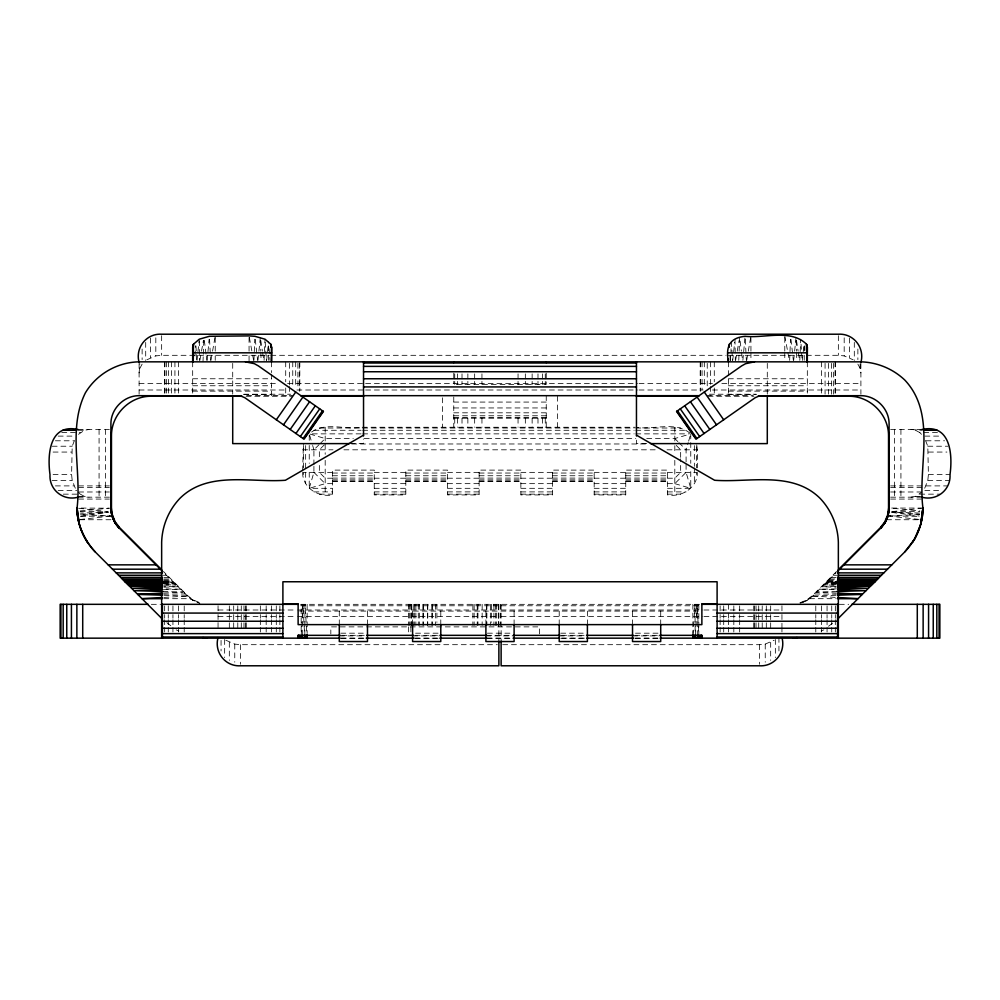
<?xml version="1.0" encoding="UTF-8"?>
<svg xmlns="http://www.w3.org/2000/svg" width="1000" height="1000" viewBox="0 0 1000 1000"><rect width="100%" height="100%" fill="white"/><g stroke="black" fill="none" stroke-linecap="round" stroke-linejoin="round"><path stroke-width="0.75" stroke-dasharray="5 3.75" d="M268.512 360.275L268.55 352.475M268.55 350.913L268.575 344.663M804.225 360.275L804.262 352.475M804.262 350.913L804.287 346.225M304.825 635.087L304.988 604.325L306.95 635.087M302.663 635.087L302.962 604.325L304.637 635.087M203 361.838L203.238 355.737M203.3 354.212L203.825 340.462M738.775 360.312L739.062 352.688M739.125 351.15L739.663 337.413L741.388 351.15M253.938 360.337L254.775 339.288M789.65 360.337L790.487 339.288M264.088 360.337L265.012 339.2M799.8 360.337L800.725 339.2L802.087 360.337M195 356.037L195.487 345.887M730.5 360.387L731.062 348.787M695.362 635.087L697.038 604.325L698.825 635.337L698.825 604.325M302.962 604.325L301.175 635.337L301.175 604.325M693.05 635.087L695.013 604.325L695.175 635.087M207.162 360.337L209.112 339.288M742.875 360.337L745.1 336.287M75.312 488.237L72.2 480.462L71.6 474.625L72.2 446.225L75.312 438.45M924.688 488.237L927.8 480.462L928.4 474.625L927.8 446.225L924.688 438.45M257.962 360.312L258.75 352.688M258.913 351.15L260.338 337.413M266.625 360.387L268.6 341.538M793.675 360.312L794.463 352.688M794.625 351.15L796.05 337.413M802.337 360.387L803.85 345.887M197.025 360.337L199.112 340.712M732.738 360.337L734.663 342.225M302.638 470.863L303.4 443.975M302.638 472.362C302.375 487.775 318.312 497.55 332.525 494.925L332.525 470.112L374.25 470.112L374.25 494.925L405.825 494.925L405.825 470.112L447.562 470.112L447.562 494.925L479.137 494.925L479.137 470.112L520.862 470.112L520.862 494.925L552.438 494.925L552.438 470.112L594.175 470.112L594.175 494.925L625.75 494.925L625.75 470.112L667.475 470.112L667.475 494.925C681.688 497.55 697.625 487.775 697.362 472.362M139.1 372.95L139.863 363.862M211 360.312L212.312 352.688M212.575 351.163L214.963 337.425M746.712 360.312L748.025 352.688M748.3 351.163L750.938 335.9M199.887 360.312L201.25 352.688M201.513 351.15L203.412 340.462M735.612 360.312L736.963 352.688M737.225 351.15L739.125 340.462M313.913 466.35L313.913 472.362L309.237 488.312L332.525 488.312M686.087 461.838L686.087 449.812L688.213 442.562M688.637 441.112L690.763 433.862C675.812 420.562 653.487 430.3 635.788 427.25M139.863 368.387L142.125 364.125M313.913 464.85L313.913 449.812L319.037 444.688M320.062 443.663L325.188 438.537L353.288 438.537M324.212 444.95L319.35 449.812L319.35 460.337M667.475 483.65L674.812 483.65L686.087 472.362L686.087 463.35M836.575 571.462L812.537 595.5L806.7 599.987L799.9 602.8M802.35 602.562L806.925 600.55L812.775 596.062L835.962 572.875M78.487 434.325L84.475 430.275L88.963 429.513M911.038 497.175L915.525 496.413L921.513 492.362M311.575 432.075C325.725 421.812 345.125 429.913 361.087 427.25M836 595.262L812.775 596.062L806.925 600.55L800.125 603.362M828.525 626.263L833.188 622.675M146.875 359.775L155.812 355.913L161.65 355.312L269.237 355.312M502.688 644.688L759.4 644.688L765.238 644.087L774.175 640.225M821.125 630.975L823.85 629.85M801.7 602.725L809.75 598.688L836.213 598.688M332.525 483.65L325.188 483.65L309.237 488.312L309.237 469.363M646.712 438.537L674.812 438.537L689.312 434.288M80.688 516.05L108.138 512.425M891.912 511.662L921.388 508.237M79.713 519.562L112.025 515.938M80.213 510.95L109.362 508.2L78.6 508.062M80.475 514.263L108.112 512.25L80.363 513.075M163.837 597.425L187.225 596.062L193.075 600.55L199.875 603.362L190.25 598.688L164.037 572.875M163.475 593.038L183.2 592.038L163.2 591.475M919.587 514.612L889.475 515.875L919.375 516.4M164.013 587.2L177.913 586.75L164.288 586.587M163.35 589.725L180.362 589.188L163.588 588.875M836.8 591.475L816.8 592.038L836.525 593.038M163.637 585.225L176.05 584.888L163.612 584.8M891.912 511.95L919.762 511.312M836.413 588.875L819.638 589.188L836.65 589.725M163.263 582.9L173.888 582.725L163.062 582.7M164.25 583.888L174.875 583.7L164.013 583.663M80.625 516.4L110.538 515.962L80.412 514.612M164.05 582.15L173.2 582.025L163.938 582.025M835.713 586.587L822.087 586.75L835.987 587.2M163.7 594.138L185.138 593.962M836.388 584.8L823.95 584.888L836.363 585.225M835.987 583.663L825.125 583.7L835.75 583.888M836.938 582.7L826.112 582.725L836.737 582.9M270.8 355.312L726.087 355.312M727.638 355.312L838.35 355.312L844.188 355.913L853.125 359.775M192.675 378.762L271.613 378.762M728.388 378.762L807.325 378.762M139.1 383.375L278.15 383.375M287.525 383.375L364.075 383.375M365.637 383.375L637.487 383.375M639.05 383.375L712.475 383.375M721.85 383.375L860.9 383.375M192.675 385.763L271.613 385.763M728.388 385.763L807.325 385.763M139.1 390L287.525 390M296.9 390L364.075 390M365.637 390L637.487 390M639.05 390L703.1 390M712.475 390L860.9 390M192.675 391.138L271.613 391.138M728.388 391.138L807.325 391.138M243.775 394.225L290.65 394.225M709.35 394.225L756.225 394.225M243.75 394.525L271.613 394.525M728.388 394.525L756.25 394.525M246.725 395.675L292.762 395.675M707.237 395.675L753.275 395.675M246.038 396.238L291.887 396.238M708.112 396.238L753.962 396.238M453.762 402.075L546.237 402.075M453.762 407.95L546.237 407.95M453.762 412.812L546.237 412.812M453.762 415.775L546.237 415.775M453.762 417.612L546.237 417.612M453.762 418.237L546.237 418.237M362.225 427.25L634.688 427.25M319.35 428.025L361.087 428.025M362.65 428.025L634.225 428.025M635.788 428.025L680.65 428.025M78.162 429.513L109.362 429.513M890.638 429.513L921.838 429.513M78.3 430.275L84.475 430.275M313.913 430.275L361.087 430.275M362.65 430.275L634.225 430.275M635.788 430.275L686.087 430.275M911.038 429.513L921.7 430.275M61.762 432.537L80.288 432.537M915.525 430.275L919.712 432.537L938.238 432.537M361.087 433.862L309.237 433.862L325.188 438.537M362.65 433.862L634.225 433.862M635.788 433.862L689.312 433.862M58.175 436.112L75.15 436.112M924.85 436.112L941.825 436.112M364.212 438.537L635.788 438.537M55.412 440.788L73.925 440.788M926.075 440.788L944.587 440.788M350.35 443.612L363.537 443.612L363.537 439.025M646.725 443.612L636.462 443.612L636.462 436.562M351.725 443.975L648.275 443.975M52.138 446.225L72.2 446.225M927.8 446.225L947.862 446.225M302.638 449.812L332.987 449.812M343.913 449.812L656.087 449.812M667.013 449.812L697.362 449.812L697.362 467.863M53.087 452.062L71.6 452.062M928.4 452.062L946.912 452.062M332.525 472.362L303.4 472.362L303.4 478.212M374.25 472.362L405.825 472.362M447.562 472.362L479.137 472.362M520.862 472.362L552.438 472.362M594.175 472.362L625.75 472.362M667.475 472.362L696.6 472.362L696.6 478.212M332.525 473.038L374.25 473.038M405.825 473.038L447.562 473.038M479.137 473.038L520.862 473.038M552.438 473.038L594.175 473.038M625.75 473.038L667.475 473.038M53.087 474.625L71.6 474.625M928.4 474.625L950 474.625M332.525 475.75L374.25 475.75M405.825 475.75L447.562 475.75M479.137 475.75L520.862 475.75M552.438 475.75L594.175 475.75M625.75 475.75L667.475 475.75M332.525 478.088L374.25 478.088M405.825 478.088L447.562 478.088M479.137 478.088L520.862 478.088M552.438 478.088L594.175 478.088M625.75 478.088L667.475 478.088M332.525 478.212L325.188 478.212L319.35 472.362L319.35 461.838M374.25 478.212L405.825 478.212M447.562 478.212L479.137 478.212M520.862 478.212L552.438 478.212M594.175 478.212L625.75 478.212M667.475 478.212L674.812 478.212L680.65 472.362L680.65 458.837M332.525 479.875L374.25 479.875M405.825 479.875L447.562 479.875M479.137 479.875L520.862 479.875M552.438 479.875L594.175 479.875M625.75 479.875L667.475 479.875M52.138 480.462L72.2 480.462M927.8 480.462L949.412 480.462M332.525 481.012L374.25 481.012M405.825 481.012L447.562 481.012M479.137 481.012L520.862 481.012M552.438 481.012L594.175 481.012M625.75 481.012L667.475 481.012M332.525 481.388L374.25 481.388M405.825 481.388L447.562 481.388M479.137 481.388L520.862 481.388M552.438 481.388L594.175 481.388M625.75 481.388L667.475 481.388M374.25 483.65L405.825 483.65M447.562 483.65L479.137 483.65M520.862 483.65L552.438 483.65M594.175 483.65L625.75 483.65M55.412 485.9L73.925 485.9M78.6 485.9L109.362 485.9M890.638 485.9L922.938 485.9M926.075 485.9L947.675 485.9M78.6 487.463L109.362 487.463M890.638 487.463L922.938 487.463M374.25 488.312L405.825 488.312M447.562 488.312L479.137 488.312M520.862 488.312L552.438 488.312M594.175 488.312L625.75 488.312M667.475 488.312L690.763 488.312L690.763 469.363M58.175 490.575L76.688 490.575M924.85 490.575L941.825 490.575M313.913 491.9L332.525 491.9M374.25 491.9L405.825 491.9M447.562 491.9L479.137 491.9M520.862 491.9L552.438 491.9M594.175 491.9L625.75 491.9M667.475 491.9L686.087 491.9M78.6 491.987L109.362 491.987M890.638 491.987L922.938 491.987M63.312 494.162L80.288 494.162L84.475 496.413L88.963 497.175M319.35 494.15L332.525 494.15M374.25 494.15L405.825 494.15M447.562 494.15L479.137 494.15M520.862 494.15L552.438 494.15M594.175 494.15L625.75 494.15M667.475 494.15L680.65 494.15M919.712 494.162L939.775 494.162M78.3 496.413L84.475 496.413M915.525 496.413L921.7 496.413M78.162 497.175L109.513 497.175M890.638 497.175L921.838 497.175M78.6 499.075L109.362 499.075M890.638 499.075L921.4 499.075M922.938 508.062L890.638 508.062L919.788 510.95M79.713 519.738L111.9 519.738M886.562 519.738L920.288 519.738M163.337 575.262L166.425 575.262M833.575 575.262L836.663 575.262M163.912 577.375L168.538 577.375M831.462 577.375L836.087 577.375M164 579L170.162 579M829.837 579L836 579M163.487 580.037L171.2 580.037M828.8 580.037L836.513 580.037M164.338 580.9L172.062 580.9M827.938 580.9L835.662 580.9M163.425 581.512L172.675 581.512M827.325 581.512L836.575 581.512M163.675 581.763L172.938 581.763M827.062 581.763L836.325 581.763M836.062 582.025L826.8 582.025L835.95 582.15M163.787 598.688L190.25 598.688L198.3 602.725M151.337 604.325L160.7 604.325M300.738 604.325L701.875 604.325M839.3 604.325L848.662 604.325M300.738 605.775L498.875 605.775M501.125 605.775L699.262 605.775M218.05 610L296.05 610M297.613 610L498.875 610M501.125 610L702.387 610M703.95 610L781.95 610M299.65 611.087L700.35 611.087M218.05 616.625L296.05 616.625M297.613 616.625L498.875 616.625M501.125 616.625L702.387 616.625M703.95 616.625L781.95 616.625M340.775 633.188L364.513 633.188M415.562 633.188L439.3 633.188M487.388 633.188L512.612 633.188M560.7 633.188L584.438 633.188M635.487 633.188L659.225 633.188M341.725 635.337L365.15 635.337M415.012 635.337L438.425 635.337M486.75 635.337L513.25 635.337M561.575 635.337L584.987 635.337M634.85 635.337L658.275 635.337M339.288 635.9L364.513 635.9M412.6 635.9L439.3 635.9M485.9 635.9L512.612 635.9M559.212 635.9L584.438 635.9M632.525 635.9L659.225 635.9M341.3 638.162L365.062 638.162M414.625 638.162L438.787 638.162M486.8 638.162L513.138 638.162M561.925 638.162L585.375 638.162M635.188 638.162L658.7 638.162M340.775 638.237L364.513 638.237M415.562 638.237L439.3 638.237M487.388 638.237L512.612 638.237M560.7 638.237L584.438 638.237M635.487 638.237L659.225 638.237M225.825 640.225L234.762 644.087L240.6 644.688L497.312 644.688M814.862 593.962L836.3 594.138M80.237 511.312L108.088 511.95M919.638 513.075L891.9 512.125L919.525 514.263M164 595.262L187.225 596.062M812.775 596.062L836.162 597.425M887.975 515.938L920.288 519.562M78.612 508.237L108.088 511.662M891.862 512.425L919.312 516.05M674.812 483.65L690.763 488.312L686.087 472.362M198.738 602.238L193.3 599.987L187.463 595.5L163.425 571.462M176.15 629.85L178.875 630.975M166.812 622.675L171.475 626.263M919.712 432.537L921.513 434.325M78.487 492.362L80.288 494.162M674.812 438.537L677.887 441.613M678.913 442.638L686.087 449.812M313.913 472.362L325.188 483.65M857.875 364.125L860.138 368.387L860.9 372.95M309.662 435.312L312.213 444.012M312.638 445.462L313.913 449.812M784.775 335.9L787.613 351.163M787.887 352.688L789.312 360.312M249.338 337.425L252.463 354.212M252.75 355.737L253.6 360.312M796.513 340.462L798.125 351.15M798.35 352.688L799.513 360.312M260.8 340.462L262.413 351.15M262.638 352.688L263.788 360.312M697.362 449.812L696.6 443.975L696.6 467.863M741.587 352.688L742.55 360.312M204.338 340.462L206.062 354.212M206.25 355.737L206.838 360.312M790.95 339.288L793.35 360.337M255.238 339.288L257.625 360.337M804.625 345.887L804.95 350.238M269.125 348.787L269.988 360.387M730 355.988L730.325 360.375M265.2 342.225L266.375 360.337M731.4 341.538L732.487 360.387M195.938 345.887L196.775 360.387M745.263 339.288L746.363 360.337M209.55 339.288L210.65 360.337M796.15 340.462L796.5 351.15M796.55 352.688L796.8 360.312M260.438 340.462L260.788 351.15M260.837 352.688L261.087 360.312M734.987 339.2L735.312 360.337M199.3 340.712L199.6 360.337M697.038 604.325L697.337 635.087M900.925 429.513L900.925 497.175M894.55 429.513L894.55 497.175M860.9 363.375L860.9 394.225M860.138 363.862L860.138 368.387M857.875 349.05L857.875 359.613M854.3 342.388L854.3 360.475M849.625 338.075L849.625 357.675M844.188 337.825L844.188 355.913M838.35 335.712L838.35 355.312M835.525 361.838L835.525 394.137M835.325 605.862L835.325 618.162M835.325 619.7L835.325 625.85M835.325 627.388L835.325 632M835.05 361.838L835.05 394.137M833.637 363.375L833.637 394.137M831.737 605.862L831.737 618.162M831.737 619.7L831.737 625.85M831.737 627.388L831.737 632M831.4 363.375L831.4 394.137M828.475 363.375L828.475 394.137M827.062 605.862L827.062 618.162M827.062 619.7L827.062 625.85M827.062 627.388L827.062 632M825.075 363.375L825.075 394.137M821.625 605.862L821.625 618.162M821.625 619.7L821.625 625.85M821.625 627.388L821.625 632M821.425 361.838L821.425 394.137M815.788 605.862L815.788 618.162M815.788 619.7L815.788 625.85M815.788 627.388L815.788 632M807.325 361.838L807.325 394.525M784.775 337.425L784.775 351.163M784.775 352.688L784.775 360.312M781.95 605.775L781.95 627.05M781.95 627.388L781.95 632M778.938 637.375L778.938 650.95M775.35 639.525L775.35 657.613M770.675 605.862L770.675 621.237M770.675 622.775L770.675 628.925M770.675 642.325L770.675 660.413M767.288 363.375L767.288 394.137M766.3 605.862L766.3 621.237M766.3 622.775L766.3 628.925M765.238 644.087L765.238 662.175M762.212 605.862L762.212 621.237M762.212 622.775L762.212 628.925M759.4 644.688L759.4 664.287M758.713 605.862L758.713 621.237M758.713 622.775L758.713 628.925M756.025 605.862L756.025 621.237M756.025 622.775L756.025 628.925M754.338 605.862L754.338 621.237M754.338 622.775L754.338 628.925M753.763 605.862L753.763 621.237M753.763 622.775L753.763 628.925M750.938 337.425L750.938 351.163M750.938 352.688L750.938 360.312M739.663 605.862L739.663 618.162M739.663 619.7L739.663 625.85M739.663 627.388L739.663 632M733.825 605.862L733.825 618.162M733.825 619.7L733.825 625.85M733.825 627.388L733.825 632M728.388 361.838L728.388 395.675M728.388 604.325L728.388 618.162M728.388 619.7L728.388 625.85M728.388 627.388L728.388 632M723.713 605.862L723.713 618.162M723.713 619.7L723.713 625.85M723.713 627.388L723.713 632M720.125 605.862L720.125 618.162M720.125 619.7L720.125 625.85M720.125 627.388L720.125 632M714.287 361.838L714.287 381.838M714.287 387.987L714.287 395.675M710.638 361.838L710.638 384.913M710.638 386.45L710.638 395.675M707.237 363.375L707.237 387.987M704.312 361.838L704.312 387.987M702.075 361.838L702.075 389.525M700.662 361.838L700.662 391.062M700.188 361.838L700.188 391.062M694.35 445.588L694.35 466.35M694.35 467.863L694.35 483.65M692.862 604.325L692.862 633.55M690.763 433.862L690.763 441.112M690.763 442.562L690.763 463.35M680.65 457.325L680.65 449.812L674.812 443.975L674.812 454.325M674.812 427.25L674.812 441.25M674.812 460.337L674.812 494.925M660.713 611.087L660.713 624.625M632.525 611.087L632.525 624.625M587.4 611.087L587.4 624.625M559.212 611.087L559.212 624.625M557.525 396.238L557.525 427.25M546.237 373.125L546.237 384.4L453.762 384.4L453.762 381.388M546.237 395.675L546.237 427.25M545.275 373.875L545.275 379.888M545.275 381.388L545.275 384.4M545.275 418.237L545.275 427.25M542.463 373.875L542.463 379.888M542.463 381.388L542.463 384.4M542.463 418.237L542.463 427.25M539.475 633.925L539.475 626.875L330.825 626.875L330.825 633.925M537.987 373.875L537.987 379.888M537.987 381.388L537.987 384.4M537.987 418.237L537.987 427.25M532.137 373.875L532.137 379.888M532.137 381.388L532.137 384.4M532.137 418.237L532.137 427.25M525.337 373.875L525.337 379.888M525.337 381.388L525.337 384.4M525.337 418.237L525.337 427.25M518.05 373.875L518.05 379.888M518.05 381.388L518.05 384.4M518.05 418.237L518.05 427.25M514.1 611.087L514.1 624.625M501.125 604.325L501.125 641.562M500.462 604.325L500.462 625.375M498.875 604.325L498.875 641.562M498.525 604.325L498.525 625.375M498.288 604.325L498.288 622.362M496.6 604.325L496.6 625.375M495.462 604.325L495.462 625.375M493.913 604.325L493.913 625.375M491.488 604.325L491.488 622.362M490.438 604.325L490.438 625.375M486.887 604.325L486.887 625.375M486.413 604.325L486.413 625.375M485.9 611.087L485.9 624.625M482.15 604.325L482.15 625.375M481.95 373.875L481.95 379.888M481.95 381.388L481.95 384.4M481.95 418.237L481.95 427.25M477.962 604.325L477.962 625.375M477.225 604.325L477.225 625.375M474.663 373.875L474.663 379.888M474.663 381.388L474.663 384.4M474.663 418.237L474.663 427.25M474.137 604.325L474.137 625.375M472.863 604.325L472.863 625.375M467.863 373.875L467.863 379.888M467.863 381.388L467.863 384.4M467.863 418.237L467.863 427.25M462.013 373.875L462.013 379.888M462.013 381.388L462.013 384.4M462.013 418.237L462.013 427.25M457.537 373.875L457.537 379.888M457.537 381.388L457.537 384.4M457.537 418.237L457.537 427.25M454.725 373.875L454.725 379.888M454.725 381.388L454.725 384.4M454.725 418.237L454.725 427.25M453.762 373.125L453.762 379.888M453.762 396.962L453.762 427.25M442.475 397.788L442.475 427.25M440.788 611.087L440.788 624.625M436.912 604.325L436.912 622.362M435.637 604.325L435.637 625.375M432.55 604.325L432.55 625.375M431.812 604.325L431.812 625.375M427.75 604.325L427.75 625.375M427.625 604.325L427.625 625.375M423.363 604.325L423.363 625.375M422.887 604.325L422.887 625.375M419.338 604.325L419.338 625.375M418.288 604.325L418.288 625.375M415.863 604.325L415.863 625.375M414.312 604.325L414.312 625.375M413.175 604.325L413.175 625.375M412.6 611.087L412.6 624.625M411.475 604.325L411.475 625.375M411.25 604.325L411.25 625.375M410.9 604.325L410.9 625.375M410.9 626.875L410.9 633.925M409.312 604.325L409.312 625.375M408.65 604.325L408.65 625.375M408.65 626.875L408.65 633.925M367.475 611.087L367.475 624.625M339.288 611.087L339.288 624.625M325.188 427.25L325.188 441.25M325.188 443.975L325.188 454.325M325.188 460.337L325.188 494.925M309.237 435.312L309.237 444.012M309.237 445.462L309.237 463.35M307.137 604.325L307.137 633.55M305.65 445.588L305.65 469.363M305.65 472.362L305.65 483.65M303.4 445.438L303.4 470.863M299.812 361.838L299.812 391.062M299.337 363.375L299.337 391.062M297.925 363.375L297.925 389.525M295.688 361.838L295.688 387.987M292.762 361.838L292.762 387.987M289.363 363.375L289.363 384.913M289.363 386.45L289.363 395.675M285.712 361.838L285.712 381.838M285.712 387.987L285.712 395.675M279.875 605.862L279.875 618.162M279.875 619.7L279.875 625.85M279.875 627.388L279.875 632M276.288 605.862L276.288 618.162M276.288 619.7L276.288 625.85M276.288 627.388L276.288 632M271.613 361.838L271.613 372.612M271.613 374.15L271.613 395.675M271.613 605.862L271.613 618.162M271.613 619.7L271.613 625.85M271.613 627.388L271.613 632M266.175 605.862L266.175 618.162M266.175 619.7L266.175 625.85M266.175 627.388L266.175 632M260.338 605.862L260.338 618.162M260.338 619.7L260.338 625.85M260.338 627.388L260.338 632M249.062 337.425L249.062 354.212M249.062 355.737L249.062 361.838M246.238 605.862L246.238 621.237M246.238 622.775L246.238 628.925M245.662 605.862L245.662 621.237M245.662 622.775L245.662 628.925M243.975 605.862L243.975 621.237M243.975 622.775L243.975 628.925M241.287 605.862L241.287 621.237M241.287 622.775L241.287 628.925M240.6 644.688L240.6 664.287M237.787 605.862L237.787 621.237M237.787 622.775L237.787 628.925M234.762 644.087L234.762 662.175M233.7 605.862L233.7 621.237M233.7 622.775L233.7 628.925M232.712 363.375L232.712 394.137M229.325 605.862L229.325 621.237M229.325 622.775L229.325 628.925M229.325 642.325L229.325 660.413M224.65 639.525L224.65 657.613M221.062 640.387L221.062 650.95M218.05 605.775L218.05 621.237M218.05 622.587L218.05 628.925M215.225 337.425L215.225 354.212M215.225 355.737L215.225 360.312M192.675 361.838L192.675 394.525M184.213 605.862L184.213 618.162M184.213 619.7L184.213 625.85M184.213 627.388L184.213 632M178.575 361.838L178.575 394.137M178.375 605.862L178.375 618.162M178.375 619.7L178.375 625.85M178.375 627.388L178.375 632M174.925 361.838L174.925 394.137M172.938 605.862L172.938 618.162M172.938 619.7L172.938 625.85M172.938 627.388L172.938 632M171.525 361.838L171.525 394.137M168.6 361.838L168.6 394.137M168.263 605.862L168.263 618.162M168.263 619.7L168.263 625.85M168.263 627.388L168.263 632M166.363 361.838L166.363 394.137M164.95 361.838L164.95 394.137M164.675 605.862L164.675 618.162M164.675 619.7L164.675 625.85M164.675 627.388L164.675 632M164.475 361.838L164.475 394.137M161.65 335.712L161.65 355.312M155.812 337.825L155.812 355.913M150.375 338.075L150.375 357.675M145.7 342.388L145.7 360.475M142.125 349.05L142.125 359.613M139.1 363.375L139.1 394.225M105.45 429.513L105.45 497.175M99.075 429.513L99.075 497.175"/><path stroke-width="1.5" d="M304.825 635.087L304.812 638.162L304.637 635.087M271.613 347.175L271.5 361.838L271.613 347.175L270.85 344.263L265.012 339.2L254.9 336.287L249.062 335.9L209.387 336.287L199.275 339.2L193.438 344.263L192.675 347.175L192.675 361.838L193.438 344.263L193.238 361.838M806.9 361.838L806.562 344.263L807.325 347.175L807.225 361.838L806.562 344.263C790.85 328.65 764.613 338.5 745.1 336.287C729.587 337.875 725.55 346.6 728.388 361.838L728.512 358.913M302.663 635.087L302.638 638.162L301.175 635.337L300.763 638.162L299.525 635.337L299.325 638.162L298.475 635.337L298.425 638.162L298.125 635.337L340.213 635.337M729.15 344.263L729.362 347.188M270.725 347.188L270.85 344.263M695.362 635.087L695.188 638.162L695.175 635.087M693.05 635.087L692.862 638.162L692.862 635.087M837.812 571.025L880.837 528L885.325 522.15L887.975 515.938L889.1 508.062L889.1 423.875C889.188 408.787 875.987 395.588 860.9 395.675L759.375 395.913L755.188 397.713L695.962 439.188L676.562 411.463L741.6 365.925L745.612 363.688L754.538 361.838M659.788 635.337L701.875 635.337L701.575 638.162L701.525 635.337L700.675 638.162L700.475 635.337L699.237 638.162L698.825 635.337L697.362 638.162L697.337 635.087M886.562 519.738L888.125 515.375L884.987 522.712L888.138 515.35L889.1 508.062M887.975 515.938L888.812 512.025M883.075 525.475L885.325 522.15L880.788 528.05L885.3 522.2L888.138 515.35M837.763 618.925L904.762 551.925C915.962 540.212 923.062 524.388 922.938 508.062C917.475 466.388 937.163 414.412 904.762 380.012C892.862 368.775 877.262 362.312 860.9 361.838L139.1 361.838C117.263 362.212 96.613 374.125 85.375 392.863C67.663 428.438 81.625 470.225 77.062 508.062C77.013 524.35 83.825 540.337 95.237 551.925L162.237 618.925M912.562 542.4C919.075 532.225 922.9 520.175 922.938 508.062L920.812 524.113L914.625 539.075L904.762 551.925M276.312 419.775L295.725 392.062M283.488 424.8L302.9 397.088M290.175 429.475L309.587 401.763M295.912 433.5L315.325 405.788M300.325 436.587L319.725 408.862M303.087 438.525L322.5 410.8M304.6 437.7L316.95 420.062M318.712 417.55L323.125 411.25M880.837 528L885.325 522.15M838.35 569.688L880.275 527.762L884.762 521.925L887.575 515.125L888.538 507.825L888.538 435.712C888.662 414.588 870.188 396.112 849.062 396.238L757.95 396.238M363.537 435.15L285.4 480.262C250.5 482.825 207.787 470.588 179.825 498.438C168.588 510.337 162.125 525.925 161.65 542.288L161.65 638.162M78.162 429.513C49.438 423.175 47.213 454.438 50 474.625C48.987 489.825 63.4 501.362 78.162 497.175M792.837 638.162L797.212 637.587M162.275 597.513L142 598.688L162.237 598.688M162.45 595.212L137.662 594.35L161.95 593.112M837.55 595.212L862.337 594.35L838.05 593.112M162.475 587.25L131.588 588.275L162.062 588.85M161.8 589.775L133.975 590.662L163.2 591.475M836.8 591.475L866.025 590.662L838.2 589.775M162.075 585.275L129.475 586.15L162.775 586.562M837.938 588.85L868.413 588.275L837.525 587.25M163.263 582.9L126.812 583.5L162.463 583.65M162.738 583.913L127.85 584.525L162.062 584.788M162.525 582.163L125.95 582.638L163.062 582.7M837.225 586.562L870.525 586.15L837.925 585.275M137.662 594.35L162.162 594.15M837.938 584.788L872.15 584.525L837.262 583.913M837.537 583.65L873.188 583.5L836.737 582.9M836.938 582.7L874.05 582.638L837.475 582.163M192.675 352.825L271.613 352.825M728.388 352.825L807.325 352.825M363.537 363L636.462 363M363.537 366.375L636.462 366.375M363.537 371.75L636.462 371.75M363.537 378.762L636.462 378.762M363.537 386.925L636.462 386.925M301.238 395.675L698.763 395.675M242.05 396.238L150.938 396.238C129.812 396.112 111.337 414.588 111.463 435.712L111.463 507.825L112.425 515.125L115.237 521.925L119.725 527.762L161.65 569.688M301.238 396.238L363.537 396.238M636.462 396.238L698.763 396.238M921.838 429.513C950.562 423.175 952.788 454.438 950 474.625C951.012 489.825 936.6 501.362 921.838 497.175M62.862 430.275L76.75 430.275M923.25 430.275L937.138 430.275M349.513 443.612L232.712 443.612L232.712 396.238M650.487 443.612L767.288 443.612L767.288 396.238M108.162 564.85L156.012 564.85M843.988 564.85L891.838 564.85M112.5 569.188L160.35 569.188M839.65 569.188L887.5 569.188M116.188 572.875L162.488 572.875M837.513 572.875L883.812 572.875M118.575 575.262L161.8 575.262M838.2 575.262L881.425 575.262M120.7 577.375L162.375 577.375M837.625 577.375L879.3 577.375M122.312 579L162.45 579M837.55 579L877.688 579M123.35 580.037L161.938 580.037M838.062 580.037L876.65 580.037M124.213 580.9L162.8 580.9M837.2 580.9L875.788 580.9M124.825 581.512L161.875 581.512M838.125 581.512L875.175 581.512M125.087 581.763L162.125 581.763M837.875 581.763L874.912 581.763M125.337 582.025L162.387 582.025M837.613 582.025L874.663 582.025M837.763 598.688L858 598.688L837.725 597.513M282.9 603.763L298.125 603.763L298.125 624.625L701.875 624.625L701.875 603.763L717.1 603.763M148.212 604.325L60.15 604.325L60.15 638.162L340.163 638.162M161.65 604.325L298.125 604.325M701.875 604.325L838.35 604.325M851.787 604.325L939.85 604.325L939.85 638.162L660.125 638.162M161.65 613.075L282.9 613.075M717.1 613.075L838.35 613.075M161.65 621.237L282.9 621.237M717.1 621.237L838.35 621.237M161.65 628.25L282.9 628.25M717.1 628.25L838.35 628.25M161.65 633.625L282.9 633.625M717.1 633.625L838.35 633.625M366.675 635.337L413.475 635.337M439.963 635.337L486.75 635.337M513.25 635.337L560.037 635.337M586.525 635.337L633.325 635.337M161.65 637L282.9 637M717.1 637L838.35 637M366.262 638.162L414 638.162M439.75 638.162L486.8 638.162M513.138 638.162L558.85 638.162M586.862 638.162L633.737 638.162M837.837 594.15L862.337 594.35M245.463 361.838L254.387 363.688L258.4 365.925L323.438 411.463L304.037 439.188L244.812 397.713L240.625 395.913L139.1 395.675C124.012 395.588 110.812 408.787 110.9 423.875L110.9 508.062L112.025 515.938L114.675 522.15L119.162 528L162.188 571.025M202.787 637.587L207.162 638.162M636.462 435.15L714.6 480.262C749.5 482.825 792.212 470.588 820.175 498.438C831.413 510.337 837.875 525.925 838.35 542.288L838.35 638.162M110.9 508.062C111.225 515.425 113.912 522.8 119.213 528.05L114.7 522.2L111.188 512.025L112.025 515.938M113.438 519.738L111.862 515.35L115.013 522.712L114.675 522.15L119.162 528M95.237 551.925C84.375 540 76.95 524.4 77.062 508.062L79.188 524.113L77.062 508.062C77.013 520.25 81.112 532.087 87.438 542.4M704.275 392.062L723.688 419.775M697.1 397.088L716.513 424.8M690.413 401.763L709.825 429.475M684.675 405.788L704.087 433.5M680.275 408.862L699.675 436.587M677.5 410.8L696.912 438.525M676.875 411.25L681.287 417.55M683.05 420.062L695.4 437.7M114.675 522.15L116.925 525.475M306.95 635.087L307.137 638.162L307.137 635.087M939.075 604.325L939.075 638.162M936.825 604.325L936.825 638.162M933.238 604.325L933.238 638.162M928.575 604.325L928.575 638.162M923.138 604.325L923.138 638.162M917.288 604.325L917.288 638.162M860.9 362.388C864.975 347.688 853.525 333.237 838.35 334.212L161.65 334.212C146.475 333.237 135.025 347.688 139.1 362.388M837.575 604.325L837.575 638.162M807.325 347.175L807.325 361.838M781.95 637.612C786.025 652.312 774.575 666.762 759.4 665.788L501.125 665.788L501.125 641.225M717.1 638.162L717.1 581.763L282.9 581.763L282.9 638.162M701.875 635.337L701.875 638.162M660.713 624.625L660.713 641.538L632.525 641.538L632.525 624.625M636.462 361.838L636.462 435.975M587.4 624.625L587.4 641.538L559.212 641.538L559.212 624.625M546.237 361.838L546.237 362.612M514.1 624.625L514.1 641.538L485.9 641.538L485.9 624.625M498.875 641.225L498.875 665.788L240.6 665.788C225.425 666.762 213.975 652.312 218.05 637.612M453.762 361.838L453.762 362.612M440.788 624.625L440.788 641.538L412.6 641.538L412.6 624.625M367.475 624.625L367.475 641.538L339.288 641.538L339.288 624.625M363.537 361.838L363.537 435.975M298.125 635.337L298.125 638.162M162.425 604.325L162.425 638.162M82.713 604.325L82.713 638.162M76.862 604.325L76.862 638.162M71.425 604.325L71.425 638.162M66.762 604.325L66.762 638.162M63.175 604.325L63.175 638.162M60.925 604.325L60.925 638.162M922.938 508.062L920.812 524.113L922.938 508.062"/></g></svg>
